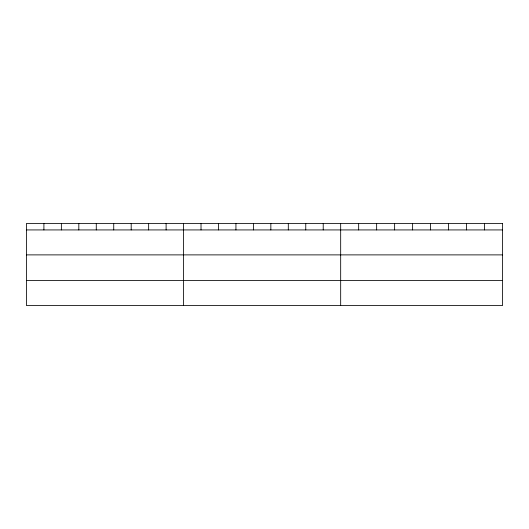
<?xml version="1.0" encoding="UTF-8"?>
<svg xmlns="http://www.w3.org/2000/svg" width="529" height="529" viewBox="0 0 529 529"><rect width="100%" height="100%" fill="white"/><g stroke="black" fill="none" stroke-linecap="round" stroke-linejoin="round"><path stroke-width="0.79" d="M26.45 229.93L502.55 229.93M26.45 254.885L502.55 254.885M26.45 280.588L502.55 280.588M484.564 223.456L484.564 229.93M466.578 223.456L466.578 229.93M448.592 223.456L448.592 229.93M430.606 223.456L430.606 229.93M412.62 223.456L412.62 229.93M394.634 223.456L394.634 229.93M376.648 223.456L376.648 229.93M358.662 223.456L358.662 229.93M340.676 223.456L340.676 305.544M323.219 223.456L323.219 229.93M305.762 223.456L305.762 229.93M288.305 223.456L288.305 229.93M270.848 223.456L270.848 229.93M253.391 223.456L253.391 229.93M235.934 223.456L235.934 229.93M218.477 223.456L218.477 229.93M201.02 223.456L201.02 229.93M183.563 223.456L183.563 305.544M166.106 223.456L166.106 229.93M148.649 223.456L148.649 229.93M131.192 223.456L131.192 229.93M113.735 223.456L113.735 229.93M96.278 223.456L96.278 229.93M78.821 223.456L78.821 229.93M61.364 223.456L61.364 229.93M43.907 223.456L43.907 229.93M502.55 223.456L26.45 223.456L26.45 305.544L502.55 305.544L502.55 223.456"/></g></svg>
